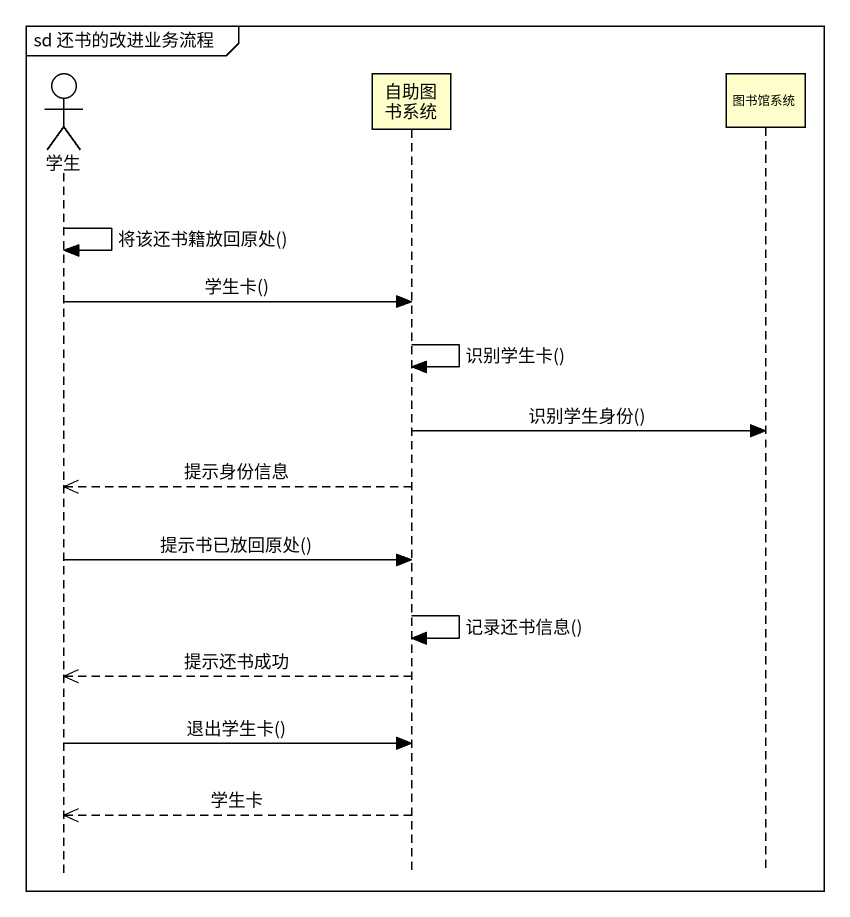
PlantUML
@startuml
mainframe sd 还书的改进业务流程
hide footbox
actor 学生
participant 自助图书系统
participant 图书馆系统

学生 -> 学生 : 将该还书籍放回原处()
学生 -> 自助图书系统 : 学生卡()
自助图书系统 -> 自助图书系统 : 识别学生卡()
自助图书系统 -> 图书馆系统 : 识别学生身份()
自助图书系统 -->> 学生 : 提示身份信息
学生 -> 自助图书系统 : 提示书已放回原处()
自助图书系统 -> 自助图书系统 : 记录还书信息()
自助图书系统 -->> 学生 : 提示还书成功
学生 -> 自助图书系统 : 退出学生卡()
自助图书系统 -->> 学生 : 学生卡
@enduml
